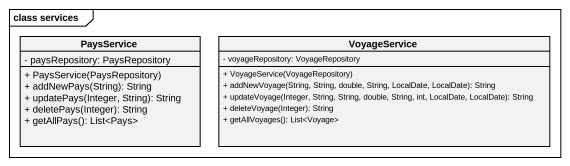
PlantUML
@startuml
mainframe class services
hide circle
hide empty members
skinparam classAttributeIconSize 0
class PaysService {
  - paysRepository: PaysRepository
  + PaysService(PaysRepository)
  + addNewPays(String): String
  + updatePays(Integer, String): String
  + deletePays(Integer): String
  + getAllPays(): List<Pays>
}
class VoyageService {
  - voyageRepository: VoyageRepository
  + VoyageService(VoyageRepository)
  + addNewVoyage(String, String, double, String, LocalDate, LocalDate): String
  + updateVoyage(Integer, String, String, double, String, int, LocalDate, LocalDate): String
  + deleteVoyage(Integer): String
  + getAllVoyages(): List<Voyage>
}
@enduml
